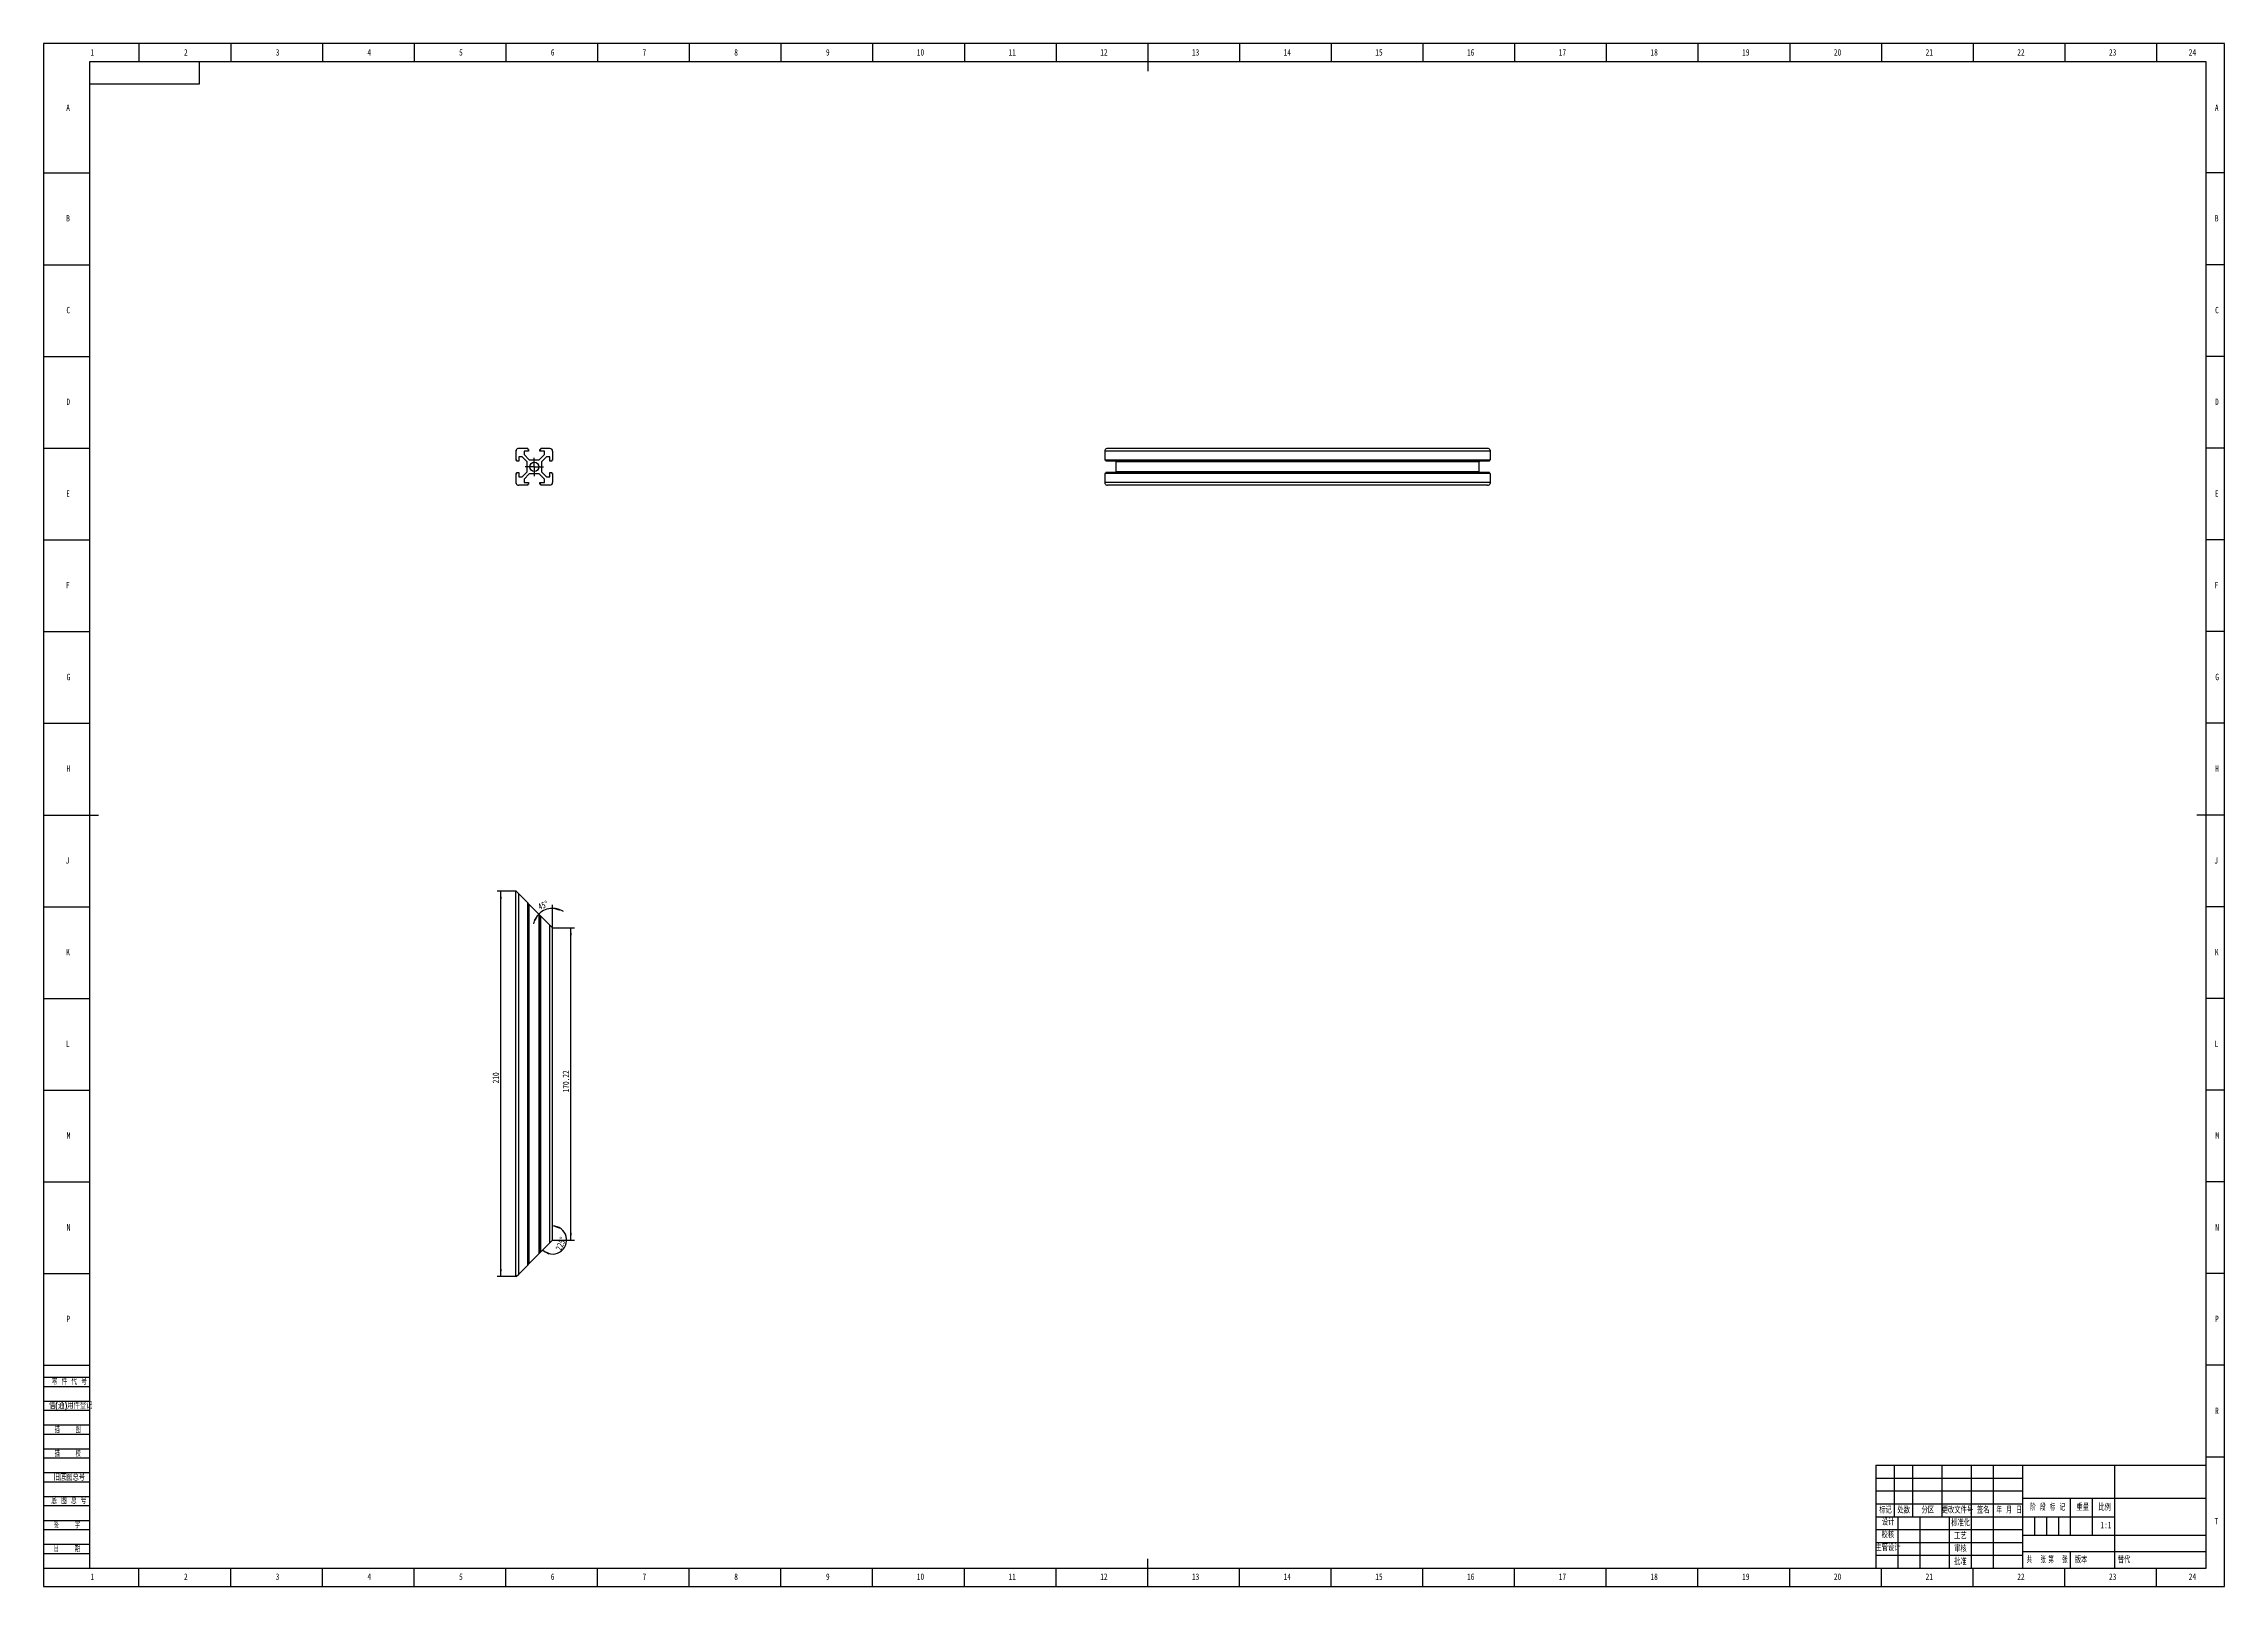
# Model space of a CAD drawing. Header units: millimetres. Extents: x 0 to 1189, y 0 to 841.
import ezdxf

# ---------------------------------------------------------------- set-up
doc = ezdxf.new("R2010")
doc.units = ezdxf.units.MM
for name, color, linetype in [('10', 7, 'Continuous'), ('5', 7, 'Continuous'), ('9', 7, 'Continuous'), ('SLD-0', 7, 'Continuous')]:
    doc.layers.add(name, color=color, linetype=linetype)
doc.styles.add('SLDTEXTSTYLE0', font='TXT', dxfattribs={"width": 0.7, "bigfont": 'bigfont'})
doc.styles.add('SLDTEXTSTYLE1', font='TXT', dxfattribs={"width": 0.6, "bigfont": 'bigfont'})
doc.styles.add('SLDTEXTSTYLE2', font='TXT', dxfattribs={"width": 0.614286, "bigfont": 'bigfont'})
doc.styles.add('SLDTEXTSTYLE3', font='TXT', dxfattribs={"width": 0.62, "bigfont": 'bigfont'})
doc.styles.add('SLDTEXTSTYLE4', font='TXT', dxfattribs={"width": 0.566667, "bigfont": 'bigfont'})
doc.styles.add('SLDTEXTSTYLE5', font='TXT', dxfattribs={"width": 0.7})
doc.dimstyles.new('SLDDIMSTYLE0', dxfattribs={"dimtxt": 3.5, "dimasz": 4.08, "dimexe": 0, "dimexo": 0.0625, "dimgap": 0.875, "dimtad": 2, "dimrnd": 1e-09, "dimzin": 12, "dimdsep": 46, "dimtxsty": 'SLDTEXTSTYLE5', "dimsah": 1, "dimcen": 0.09, "dimadec": 0, "dimazin": 3, "dimtfac": 1, "dimtofl": 0, "dimtmove": 0, "dimatfit": 3, "dimfxl": 1, "dimfrac": 2, "dimtolj": 1, "dimtzin": 12, "dimarcsym": 0})
doc.dimstyles.new('SLDDIMSTYLE1', dxfattribs={"dimtxt": 3.5, "dimasz": 4.08, "dimexe": 0, "dimexo": 0.0625, "dimgap": 0.875, "dimtad": 2, "dimdec": 4, "dimzin": 12, "dimdsep": 46, "dimtxsty": 'SLDTEXTSTYLE5', "dimsah": 1, "dimcen": 0.09, "dimazin": 3, "dimtfac": 1, "dimtofl": 0, "dimtmove": 0, "dimatfit": 3, "dimfxl": 1, "dimfrac": 2, "dimtolj": 1, "dimtzin": 12, "dimarcsym": 0})

# ---------------------------------------------------------------- blocks, each defined once
blk = doc.blocks.new('SW_CENTERMARKSYMBOL_0')
at = {"layer": '10', "color": 0}
for p, q in [((-2.5, 0), (-5, 0)), ((0, 0), (-2.5, 0)), ((0, 2.5), (0, 5)), ((0, 0), (0, 2.5)), ((0, 0), (0, -2.5)), ((0, 0), (2.5, 0)), ((2.5, 0), (5, 0)), ((0, -2.5), (0, -5))]:
    blk.add_line(p, q, dxfattribs=at)
blk = doc.blocks.new('_D')
at = {"layer": '10'}
for p, q in [((257.5, 378.9), (247.3, 378.9)), ((249.3, 168.9), (249.3, 378.9)), ((257.5, 168.9), (247.3, 168.9))]:
    blk.add_line(p, q, dxfattribs=at)
for points in [[(249.3, 378.9), (248.8, 374.8), (249.8, 374.8)], [(249.3, 168.9), (249.8, 173), (248.8, 173)]]:
    blk.add_solid(points, dxfattribs=at)
at = {"layer": '10', "insert": (244.8, 274.2), "char_height": 3.5, "attachment_point": 1, "rotation": 90, "style": 'SLDTEXTSTYLE5'}
blk.add_mtext('210', dxfattribs=at)
blk = doc.blocks.new('_D_1')
at = {"layer": '10'}
for p, q in [((277.5, 359), (289.5, 359)), ((287.5, 188.8), (287.5, 359)), ((277.5, 188.8), (289.5, 188.8))]:
    blk.add_line(p, q, dxfattribs=at)
for points in [[(287.5, 359), (287, 354.9), (288, 354.9)], [(287.5, 188.8), (288, 192.8), (287, 192.8)]]:
    blk.add_solid(points, dxfattribs=at)
at = {"layer": '10', "insert": (283, 269.3), "char_height": 3.5, "attachment_point": 1, "rotation": 90, "style": 'SLDTEXTSTYLE5'}
blk.add_mtext('170.22', dxfattribs=at)
blk = doc.blocks.new('_D_2')
at = {"layer": '10'}
blk.add_line((277.5, 359), (277.5, 371.5), dxfattribs=at)
for start, end in [(90, 135), (56.433, 90), (135, 168.567)]:
    blk.add_arc((277.5, 359), 10.6, start, end, dxfattribs=at)
for points in [[(277.5, 369.5), (281.4, 368.3), (281.6, 369.3)], [(270.1, 366.5), (267.3, 363.4), (268.2, 362.8)]]:
    blk.add_solid(points, dxfattribs=at)
at = {"layer": '10', "insert": (269.1, 371.9), "char_height": 3.5, "attachment_point": 1, "rotation": 21.5716, "style": 'SLDTEXTSTYLE5'}
blk.add_mtext('45°', dxfattribs=at)
blk = doc.blocks.new('_D_3')
at = {"layer": '10'}
blk.add_arc((277.5, 188.8), 7.66, 225, 90, dxfattribs=at)
for points in [[(277.5, 196.4), (281.4, 194.9), (281.6, 195.9)], [(272.1, 183.3), (275.3, 180.8), (275.9, 181.7)]]:
    blk.add_solid(points, dxfattribs=at)
at = {"layer": '10', "insert": (278.9, 184), "char_height": 3.5, "attachment_point": 1, "rotation": 67.1456, "style": 'SLDTEXTSTYLE5'}
blk.add_mtext('225°', dxfattribs=at)

msp = doc.modelspace()

# ---------------------------------------------------------------- linework, layer by layer
at = {"color": 7, "linetype": 'Continuous', "lineweight": 25}
for p, q in [((257.525, 618.79), (257.525, 613.89)), ((257.65631, 613.89), (257.65631, 619.40375)), ((263.925, 620.29), (259.025, 620.29)), ((264.425, 618.79), (262.025, 618.79)), ((262.025, 618.79), (262.025, 616.94)), ((263.925, 620.29), (263.925, 619.79)), ((263.925, 619.79), (264.425, 619.79)), ((264.425, 619.79), (264.425, 618.79)), ((270.625, 618.79), (270.625, 619.79)), ((270.625, 619.79), (271.125, 619.79)), ((273.025, 618.79), (270.625, 618.79)), ((271.125, 619.79), (271.125, 620.29)), ((276.025, 620.29), (271.125, 620.29)), ((273.025, 616.94), (273.025, 618.79)), ((277.525, 618.79), (277.525, 613.89)), ((578.675, 619.2992), (578.675, 618.79)), ((788.675, 618.79), (578.675, 618.79)), ((578.675, 618.79), (578.675, 613.89)), ((787.30631, 620.29), (580.08593, 620.29)), ((788.675, 619.40375), (788.675, 618.79)), ((788.675, 618.79), (788.675, 613.89)), ((257.525, 613.89), (257.65631, 613.89)), ((257.525, 606.69), (257.525, 601.79)), ((257.65631, 606.69), (257.525, 606.69)), ((258.025, 613.89), (257.65631, 613.89)), ((257.65631, 601.17625), (257.65631, 606.69)), ((257.65631, 606.69), (258.025, 606.69)), ((258.025, 613.39), (258.025, 613.89)), ((259.025, 613.39), (258.025, 613.39)), ((258.025, 606.69), (258.025, 607.19)), ((258.025, 607.19), (259.025, 607.19)), ((260.875, 615.79), (259.025, 615.79)), ((259.025, 615.79), (259.025, 613.39)), ((259.025, 607.19), (259.025, 604.79)), ((263.625, 613.04), (260.875, 615.79)), ((260.875, 604.79), (263.625, 607.54)), ((262.025, 616.94), (264.775, 614.19)), ((263.625, 607.54), (263.625, 613.04)), ((264.775, 614.19), (270.275, 614.19)), ((270.275, 614.19), (273.025, 616.94)), ((274.175, 615.79), (271.425, 613.04)), ((271.425, 613.04), (271.425, 607.54)), ((271.425, 607.54), (274.175, 604.79)), ((276.025, 615.79), (274.175, 615.79)), ((276.025, 613.39), (276.025, 615.79)), ((277.025, 613.39), (276.025, 613.39)), ((276.025, 604.79), (276.025, 607.19)), ((276.025, 607.19), (277.025, 607.19)), ((277.525, 613.89), (277.025, 613.89)), ((277.025, 613.89), (277.025, 613.39)), ((277.025, 607.19), (277.025, 606.69)), ((277.025, 606.69), (277.525, 606.69)), ((277.525, 606.69), (277.525, 601.79)), ((788.675, 613.89), (578.675, 613.89)), ((578.675, 606.69), (578.675, 601.79)), ((788.675, 606.69), (578.675, 606.69)), ((579.08593, 613.89), (579.08593, 613.39)), ((788.30631, 613.39), (579.08593, 613.39)), ((788.30631, 607.19), (579.08593, 607.19)), ((579.08593, 607.19), (579.08593, 606.69)), ((584.33593, 613.39), (584.68593, 613.04)), ((584.68593, 607.54), (584.33593, 607.19)), ((782.70631, 613.04), (584.68593, 613.04)), ((584.68593, 613.04), (584.68593, 607.54)), ((782.70631, 607.54), (584.68593, 607.54)), ((782.70631, 613.04), (783.05631, 613.39)), ((782.70631, 607.54), (782.70631, 613.04)), ((783.05631, 607.19), (782.70631, 607.54)), ((788.30631, 613.39), (788.30631, 613.89)), ((788.30631, 606.69), (788.30631, 607.19)), ((788.675, 606.69), (788.675, 601.79)), ((259.025, 604.79), (260.875, 604.79)), ((263.925, 600.29), (259.025, 600.29)), ((264.775, 606.39), (262.025, 603.64)), ((262.025, 603.64), (262.025, 601.79)), ((262.025, 601.79), (264.425, 601.79)), ((264.425, 600.79), (263.925, 600.79)), ((263.925, 600.79), (263.925, 600.29)), ((264.425, 601.79), (264.425, 600.79)), ((270.275, 606.39), (264.775, 606.39)), ((273.025, 603.64), (270.275, 606.39)), ((270.625, 600.79), (270.625, 601.79)), ((270.625, 601.79), (273.025, 601.79)), ((271.125, 600.79), (270.625, 600.79)), ((271.125, 600.29), (271.125, 600.79)), ((276.025, 600.29), (271.125, 600.29)), ((273.025, 601.79), (273.025, 603.64)), ((274.175, 604.79), (276.025, 604.79)), ((788.675, 601.79), (578.675, 601.79)), ((578.675, 601.79), (578.675, 601.2808)), ((787.30631, 600.29), (580.08593, 600.29)), ((788.675, 601.79), (788.675, 601.17625)), ((257.525, 168.89), (257.525, 378.89)), ((257.61407, 378.89), (257.525, 378.89)), ((259.025, 377.47907), (257.61407, 378.89)), ((259.025, 170.25869), (259.025, 377.47907)), ((259.025, 377.47907), (263.925, 372.57907)), ((263.925, 175.15869), (263.925, 372.57907)), ((264.425, 372.07907), (263.925, 372.57907)), ((264.425, 175.65869), (264.425, 372.07907)), ((264.775, 371.72907), (264.425, 372.07907)), ((264.775, 176.00869), (264.775, 371.72907)), ((270.275, 366.22907), (264.775, 371.72907)), ((270.275, 181.50869), (270.275, 366.22907)), ((270.625, 365.87907), (270.275, 366.22907)), ((270.625, 181.85869), (270.625, 365.87907)), ((271.125, 365.37907), (270.625, 365.87907)), ((271.125, 182.35869), (271.125, 365.37907)), ((271.125, 365.37907), (276.025, 360.47907)), ((276.025, 187.25869), (276.025, 360.47907)), ((277.525, 358.97907), (276.025, 360.47907)), ((277.525, 188.75869), (277.525, 358.97907)), ((264.775, 176.00869), (270.275, 181.50869)), ((270.275, 181.50869), (270.625, 181.85869)), ((270.625, 181.85869), (271.125, 182.35869)), ((276.025, 187.25869), (271.125, 182.35869)), ((276.025, 187.25869), (277.525, 188.75869)), ((257.65631, 168.89), (257.525, 168.89)), ((257.65631, 168.89), (259.025, 170.25869)), ((263.925, 175.15869), (259.025, 170.25869)), ((263.925, 175.15869), (264.425, 175.65869)), ((264.425, 175.65869), (264.775, 176.00869))]:
    msp.add_line(p, q, dxfattribs=at)
msp.add_circle((267.525, 610.29), 2.5, dxfattribs=at)
for centre, start, end in [((259.025, 618.79), 155.84753244, 180), ((259.025, 618.79), 90, 155.84753244), ((276.025, 618.79), 360, 90), ((580.08593, 618.79), 90, 160.15579451), ((787.30631, 618.79), 24.15246756, 90), ((259.025, 601.79), 180, 204.15246756), ((259.025, 601.79), 204.15246756, 270), ((276.025, 601.79), 270, 0), ((580.08593, 601.79), 199.84420549, 270), ((787.30631, 601.79), 270, 335.84753244)]:
    msp.add_arc(centre, 1.5, start, end, dxfattribs=at)
at = {"layer": '5', "color": 7}
for p, q in [((1189, 841), (0, 841)), ((0, 841), (0, 0)), ((1189, 0), (1189, 841)), ((0, 114), (25, 114)), ((0, 109), (25, 109)), ((0, 101), (25, 101)), ((0, 96), (25, 96)), ((0, 88), (25, 88)), ((0, 83), (25, 83)), ((0, 75), (25, 75)), ((0, 70), (25, 70)), ((0, 62), (25, 62)), ((0, 57), (25, 57)), ((0, 49), (25, 49)), ((999, 59), (1079, 59)), ((999, 52), (1079, 52)), ((0, 44), (25, 44)), ((0, 36), (25, 36)), ((1085.5, 38), (1085.5, 28)), ((1092, 38), (1092, 28)), ((1098.5, 38), (1098.5, 28)), ((0, 31), (25, 31)), ((0, 23), (25, 23)), ((0, 18), (25, 18)), ((0, 0), (1189, 0))]:
    msp.add_line(p, q, dxfattribs=at)
at = {"layer": '5'}
for p, q in [((52, 841), (52, 831.0501)), ((102, 841), (102, 831.0501)), ((152, 841), (152, 831.0501)), ((202, 841), (202, 831.0501)), ((252, 841), (252, 831.0501)), ((302, 841), (302, 831.0501)), ((352, 841), (352, 831.0501)), ((402, 841), (402, 831.0501)), ((452, 841), (452, 831.0501)), ((502, 841), (502, 831.0501)), ((552, 841), (552, 831.0501)), ((652, 841), (652, 831.0501)), ((702, 841), (702, 831.0501)), ((752, 841), (752, 831.0501)), ((802, 841), (802, 831.0501)), ((852, 841), (852, 831.0501)), ((902, 841), (902, 831.0501)), ((952, 841), (952, 831.0501)), ((1002, 841), (1002, 831.0501)), ((1052, 841), (1052, 831.0501)), ((1102, 841), (1102, 831.0501)), ((1152, 841), (1152, 831.0501)), ((0, 770.5), (25, 770.5)), ((1189, 770.5), (1179, 770.5)), ((0, 720.5), (25, 720.5)), ((1189, 720.5), (1179, 720.5)), ((0, 670.5), (25, 670.5)), ((1189, 670.5), (1179, 670.5)), ((0, 620.5), (25, 620.5)), ((1189, 620.5), (1179, 620.5)), ((0, 570.5), (25, 570.5)), ((1189, 570.5), (1179, 570.5)), ((0, 520.5), (25, 520.5)), ((1189, 520.5), (1179, 520.5)), ((0, 470.5), (25, 470.5)), ((1189, 470.5), (1179, 470.5)), ((0, 370.5), (25, 370.5)), ((1189, 370.5), (1179, 370.5)), ((0, 320.5), (25, 320.5)), ((1189, 320.5), (1179, 320.5)), ((0, 270.5), (25, 270.5)), ((1189, 270.5), (1179, 270.5)), ((0, 220.5), (25, 220.5)), ((1189, 220.5), (1179, 220.5)), ((0, 170.5), (25, 170.5)), ((1189, 170.5), (1179, 170.5)), ((0, 120.5), (25, 120.5)), ((1189, 120.5), (1179, 120.5)), ((1189, 70.5), (1179, 70.5)), ((52, 0), (52, 10)), ((102, 0), (102, 10)), ((152, 0), (152, 10)), ((202, 0), (202, 10)), ((252, 0), (252, 10)), ((302, 0), (302, 10)), ((352, 0), (352, 10)), ((402, 0), (402, 10)), ((452, 0), (452, 10)), ((502, 0), (502, 10)), ((552, 0), (552, 10)), ((652, 0), (652, 10)), ((702, 0), (702, 10)), ((752, 0), (752, 10)), ((802, 0), (802, 10)), ((852, 0), (852, 10)), ((902, 0), (902, 10)), ((952, 0), (952, 10)), ((1002, 0), (1002, 10)), ((1052, 0), (1052, 10)), ((1102, 0), (1102, 10)), ((1152, 0), (1152, 10))]:
    msp.add_line(p, q, dxfattribs=at)
at = {"layer": '5', "lineweight": 25}
for p, q in [((602, 841), (602, 826)), ((0, 420.5), (30, 420.5)), ((1189, 420.5), (1174, 420.5)), ((602, 0), (602, 15)), ((1105, 18.9824), (1105, 10))]:
    msp.add_line(p, q, dxfattribs=at)
at = {"layer": '5', "color": 7, "lineweight": 25}
for p, q in [((1179, 831.0501), (25, 831.0501)), ((25, 831.0501), (25, 10)), ((85, 819), (85, 831)), ((1179, 10), (1179, 831.0501)), ((25, 819), (85, 819)), ((999, 66), (1179, 66)), ((999, 66), (999, 10)), ((1009, 66), (1009, 38)), ((1019, 66), (1019, 38)), ((1035, 66), (1035, 38)), ((1051, 66), (1051, 10)), ((1063, 66), (1063, 10)), ((1079, 66), (1079, 10)), ((1129, 66), (1129, 38)), ((1079, 48), (1179, 48)), ((1105, 48), (1105, 28)), ((1117, 48), (1117, 28)), ((999, 45), (1079, 45)), ((999, 38), (1129, 38)), ((1011, 38), (1011, 10)), ((1023, 38), (1023, 10)), ((1039, 38), (1039, 10)), ((1129, 38), (1129, 10)), ((999, 31), (1079, 31)), ((999, 24), (1079, 24)), ((1079, 28), (1179, 28)), ((999, 17), (1079, 17)), ((1079.00608, 18.9824), (1179, 18.9824)), ((0, 10), (1179, 10))]:
    msp.add_line(p, q, dxfattribs=at)

# ---------------------------------------------------------------- block references
at = {"layer": '10'}
msp.add_blockref('SW_CENTERMARKSYMBOL_0', (267.525, 610.29), dxfattribs=at)

# ---------------------------------------------------------------- texts
at = {"layer": '10', "char_height": 3.5, "attachment_point": 2}
for s, insert, style in [('1', (26.54444, 837.98585), 'SLDTEXTSTYLE5'), ('2', (77.54444, 837.98585), 'SLDTEXTSTYLE5'), ('3', (127.54444, 837.98585), 'SLDTEXTSTYLE5'), ('4', (177.54444, 837.98585), 'SLDTEXTSTYLE5'), ('5', (227.54444, 837.98585), 'SLDTEXTSTYLE5'), ('6', (277.54688, 837.98585), 'SLDTEXTSTYLE5'), ('7', (327.54688, 837.98585), 'SLDTEXTSTYLE5'), ('8', (377.54688, 837.98585), 'SLDTEXTSTYLE5'), ('9', (427.54688, 837.98585), 'SLDTEXTSTYLE5'), ('10', (478.08889, 837.98585), 'SLDTEXTSTYLE5'), ('11', (528.08889, 837.98585), 'SLDTEXTSTYLE5'), ('12', (578.08889, 837.98585), 'SLDTEXTSTYLE5'), ('13', (628.08889, 837.98585), 'SLDTEXTSTYLE5'), ('14', (678.08889, 837.98585), 'SLDTEXTSTYLE5'), ('15', (728.08889, 837.98585), 'SLDTEXTSTYLE5'), ('16', (778.09132, 837.98585), 'SLDTEXTSTYLE5'), ('17', (828.09132, 837.98585), 'SLDTEXTSTYLE5'), ('18', (878.09132, 837.98585), 'SLDTEXTSTYLE5'), ('19', (928.09132, 837.98585), 'SLDTEXTSTYLE5'), ('20', (978.08889, 837.98585), 'SLDTEXTSTYLE5'), ('21', (1028.08889, 837.98585), 'SLDTEXTSTYLE5'), ('22', (1078.08889, 837.98585), 'SLDTEXTSTYLE5'), ('23', (1128.08889, 837.98585), 'SLDTEXTSTYLE5'), ('24', (1171.58889, 837.98585), 'SLDTEXTSTYLE5'), ('A', (13.32031, 807.73585), 'SLDTEXTSTYLE5'), ('A', (1184.82031, 807.73585), 'SLDTEXTSTYLE5'), ('B', (13.32031, 747.54338), 'SLDTEXTSTYLE5'), ('B', (1184.82031, 747.54338), 'SLDTEXTSTYLE5'), ('C', (13.42726, 697.48585), 'SLDTEXTSTYLE5'), ('C', (1184.92726, 697.48585), 'SLDTEXTSTYLE5'), ('D', (13.42969, 647.54338), 'SLDTEXTSTYLE5'), ('D', (1184.92969, 647.54338), 'SLDTEXTSTYLE5'), ('E', (13.31788, 597.48585), 'SLDTEXTSTYLE5'), ('E', (1184.81788, 597.48585), 'SLDTEXTSTYLE5'), ('F', (13.22431, 547.54338), 'SLDTEXTSTYLE5'), ('F', (1184.72431, 547.54338), 'SLDTEXTSTYLE5'), ('G', (13.53906, 497.48585), 'SLDTEXTSTYLE5'), ('G', (1185.03906, 497.48585), 'SLDTEXTSTYLE5'), ('H', (13.42969, 447.54338), 'SLDTEXTSTYLE5'), ('H', (1184.92969, 447.54338), 'SLDTEXTSTYLE5'), ('J', (13.01528, 397.48585), 'SLDTEXTSTYLE5'), ('J', (1184.51528, 397.48585), 'SLDTEXTSTYLE5'), ('K', (13.32031, 347.54338), 'SLDTEXTSTYLE5'), ('K', (1184.82031, 347.54338), 'SLDTEXTSTYLE5'), ('L', (13.18056, 297.48585), 'SLDTEXTSTYLE5'), ('L', (1184.68056, 297.48585), 'SLDTEXTSTYLE5'), ('M', (13.5974, 247.54338), 'SLDTEXTSTYLE5'), ('M', (1185.0974, 247.54338), 'SLDTEXTSTYLE5'), ('N', (13.54878, 197.48585), 'SLDTEXTSTYLE5'), ('N', (1185.04878, 197.48585), 'SLDTEXTSTYLE5'), ('P', (13.44427, 147.54338), 'SLDTEXTSTYLE5'), ('P', (1184.94427, 147.54338), 'SLDTEXTSTYLE5'), ('R', (1184.92969, 97.48585), 'SLDTEXTSTYLE5'), ('T', (1184.65625, 37.29338), 'SLDTEXTSTYLE5'), ('\\M+18D5A\\M+18A6A', (1005.49406, 29.8568), 'SLDTEXTSTYLE0'), ('\\M+18EE5\\M+18AC7设计', (1005.56212, 22.82967), 'SLDTEXTSTYLE0'), ('1', (26.54444, 7.04338), 'SLDTEXTSTYLE5'), ('2', (77.54444, 7.04338), 'SLDTEXTSTYLE5'), ('3', (127.54444, 7.04338), 'SLDTEXTSTYLE5'), ('4', (177.54444, 7.04338), 'SLDTEXTSTYLE5'), ('5', (227.54444, 7.04338), 'SLDTEXTSTYLE5'), ('6', (277.54688, 7.04338), 'SLDTEXTSTYLE5'), ('7', (327.54688, 7.04338), 'SLDTEXTSTYLE5'), ('8', (377.54688, 7.04338), 'SLDTEXTSTYLE5'), ('9', (427.54688, 7.04338), 'SLDTEXTSTYLE5'), ('10', (478.08889, 7.04338), 'SLDTEXTSTYLE5'), ('11', (528.08889, 7.04338), 'SLDTEXTSTYLE5'), ('12', (578.08889, 7.04338), 'SLDTEXTSTYLE5'), ('13', (628.08889, 7.04338), 'SLDTEXTSTYLE5'), ('14', (678.08889, 7.04338), 'SLDTEXTSTYLE5'), ('15', (728.08889, 7.04338), 'SLDTEXTSTYLE5'), ('16', (778.09132, 7.04338), 'SLDTEXTSTYLE5'), ('17', (828.09132, 7.04338), 'SLDTEXTSTYLE5'), ('18', (878.09132, 7.04338), 'SLDTEXTSTYLE5'), ('19', (928.09132, 7.04338), 'SLDTEXTSTYLE5'), ('20', (978.08889, 7.04338), 'SLDTEXTSTYLE5'), ('21', (1028.08889, 7.04338), 'SLDTEXTSTYLE5'), ('22', (1078.08889, 7.04338), 'SLDTEXTSTYLE5'), ('23', (1128.08889, 7.04338), 'SLDTEXTSTYLE5'), ('24', (1171.58889, 7.04338), 'SLDTEXTSTYLE5')]:
    msp.add_mtext(s, dxfattribs=dict(at, insert=insert, style=style))
at = {"layer": '10', "color": 7, "insert": (1110.84445, 16.18813), "char_height": 3.5, "attachment_point": 2, "style": 'SLDTEXTSTYLE0'}
msp.add_mtext('\\M+194C5\\M+1967B', dxfattribs=at)
at = {"layer": '9', "color": 7, "char_height": 3.5}
for s, insert, attachment_point, style in [('\\M+197EB \\M+18C8F \\M+191E3 \\M+18D86', (4.4822, 113.35989), 1, 'SLDTEXTSTYLE2'), ('\\M+18ED8(\\M+192CA)\\M+19770\\M+18C8F\\M+1936F记', (2.93282, 100.2756), 1, 'SLDTEXTSTYLE0'), ('\\M+19560    图', (13.12921, 87.176), 2, 'SLDTEXTSTYLE4'), ('\\M+19560    \\M+18D5A', (13.12921, 74.13651), 2, 'SLDTEXTSTYLE4'), ('\\M+18B8C\\M+192EA图总\\M+18D86', (5.45908, 61.20058), 1, 'SLDTEXTSTYLE0'), ('\\M+192EA 图 总 \\M+18D86', (4.2122, 48.43306), 1, 'SLDTEXTSTYLE2'), ('标记', (1004.24514, 43.30618), 2, 'SLDTEXTSTYLE0'), ('设计', (1005.64476, 36.7667), 2, 'SLDTEXTSTYLE0'), ('处\\M+19094', (1014.17112, 43.30618), 2, 'SLDTEXTSTYLE0'), ('\\M+195AA\\M+18BE6', (1027.30802, 43.30618), 2, 'SLDTEXTSTYLE0'), ('\\M+18D58\\M+189FC\\M+195B6\\M+18C8F\\M+18D86', (1043.4824, 43.30618), 2, 'SLDTEXTSTYLE0'), ('标\\M+18F79\\M+189BB', (1045.18466, 36.35836), 2, 'SLDTEXTSTYLE0'), ('签\\M+196BC', (1057.53686, 43.30618), 2, 'SLDTEXTSTYLE0'), ('\\M+1944E \\M+18C8E \\M+193FA', (1071.61022, 43.30618), 2, 'SLDTEXTSTYLE3'), ('阶 \\M+19269 标 记', (1092.65082, 44.81027), 2, 'SLDTEXTSTYLE2'), ('\\M+18F64\\M+197CA', (1111.79404, 44.81027), 2, 'SLDTEXTSTYLE0'), ('\\M+194E4\\M+197E1', (1123.67898, 44.81027), 2, 'SLDTEXTSTYLE0'), ('签    \\M+18E9A', (12.69121, 35.19255), 2, 'SLDTEXTSTYLE4'), ('\\M+18D48艺', (1045.07528, 29.23012), 2, 'SLDTEXTSTYLE0'), ('\\M+193FA    \\M+18AFA', (12.69121, 22.2333), 2, 'SLDTEXTSTYLE4'), ('\\M+194E1\\M+18F79', (1045.07528, 15.21551), 2, 'SLDTEXTSTYLE0'), ('审\\M+18A6A', (1045.07528, 22.24927), 2, 'SLDTEXTSTYLE0'), ('\\M+18BA4  张', (1086.38264, 16.18813), 2, 'SLDTEXTSTYLE1'), ('\\M+191E6  张', (1098.27391, 16.18813), 2, 'SLDTEXTSTYLE1')]:
    msp.add_mtext(s, dxfattribs=dict(at, insert=insert, attachment_point=attachment_point, style=style))
at = {"layer": 'SLD-0', "char_height": 3.5}
for s, insert, attachment_point, style in [('1:1', (1124.43731, 35.1578), 2, 'SLDTEXTSTYLE5'), ('\\M+191D6\\M+191E3', (1130.85131, 16.18813), 1, 'SLDTEXTSTYLE0')]:
    msp.add_mtext(s, dxfattribs=dict(at, insert=insert, attachment_point=attachment_point, style=style))

# ---------------------------------------------------------------- dimensions: what is measured, and where the dimension line sits
at = {"layer": '10'}
for base, p1, p2, picture, middle in [((249.29319, 378.89), (257.525, 168.89), (257.525, 378.89), '_D', (249.29319, 276.55065)), ((287.525, 358.97907), (277.525, 188.75869), (277.525, 358.97907), '_D_1', (287.525, 273.86888))]:
    dim = msp.add_linear_dim(base=base, p1=p1, p2=p2, angle=90, dimstyle='SLDDIMSTYLE0', dxfattribs=at)
    dim.commit()
    dim.dimension.update_dxf_attribs({"geometry": picture, "text_midpoint": middle, "dimtype": 160})
for base, line1, line2, picture, middle in [((273.47982, 368.74501), ((277.525, 358.97907), (277.525, 188.75869)), ((257.61407, 378.89), (277.525, 358.97907)), '_D_2', (273.63858, 368.80927)), ((270.44361, 191.6919), ((257.65631, 168.89), (277.525, 188.75869)), ((277.525, 358.97907), (277.525, 188.75869)), '_D_3', (284.58812, 185.78174))]:
    dim = msp.add_angular_dim_2l(base=base, line1=line1, line2=line2, dimstyle='SLDDIMSTYLE1', dxfattribs=at)
    dim.commit()
    dim.dimension.update_dxf_attribs({"geometry": picture, "text_midpoint": middle, "dimtype": 162})

doc.saveas('drawing.dxf')
